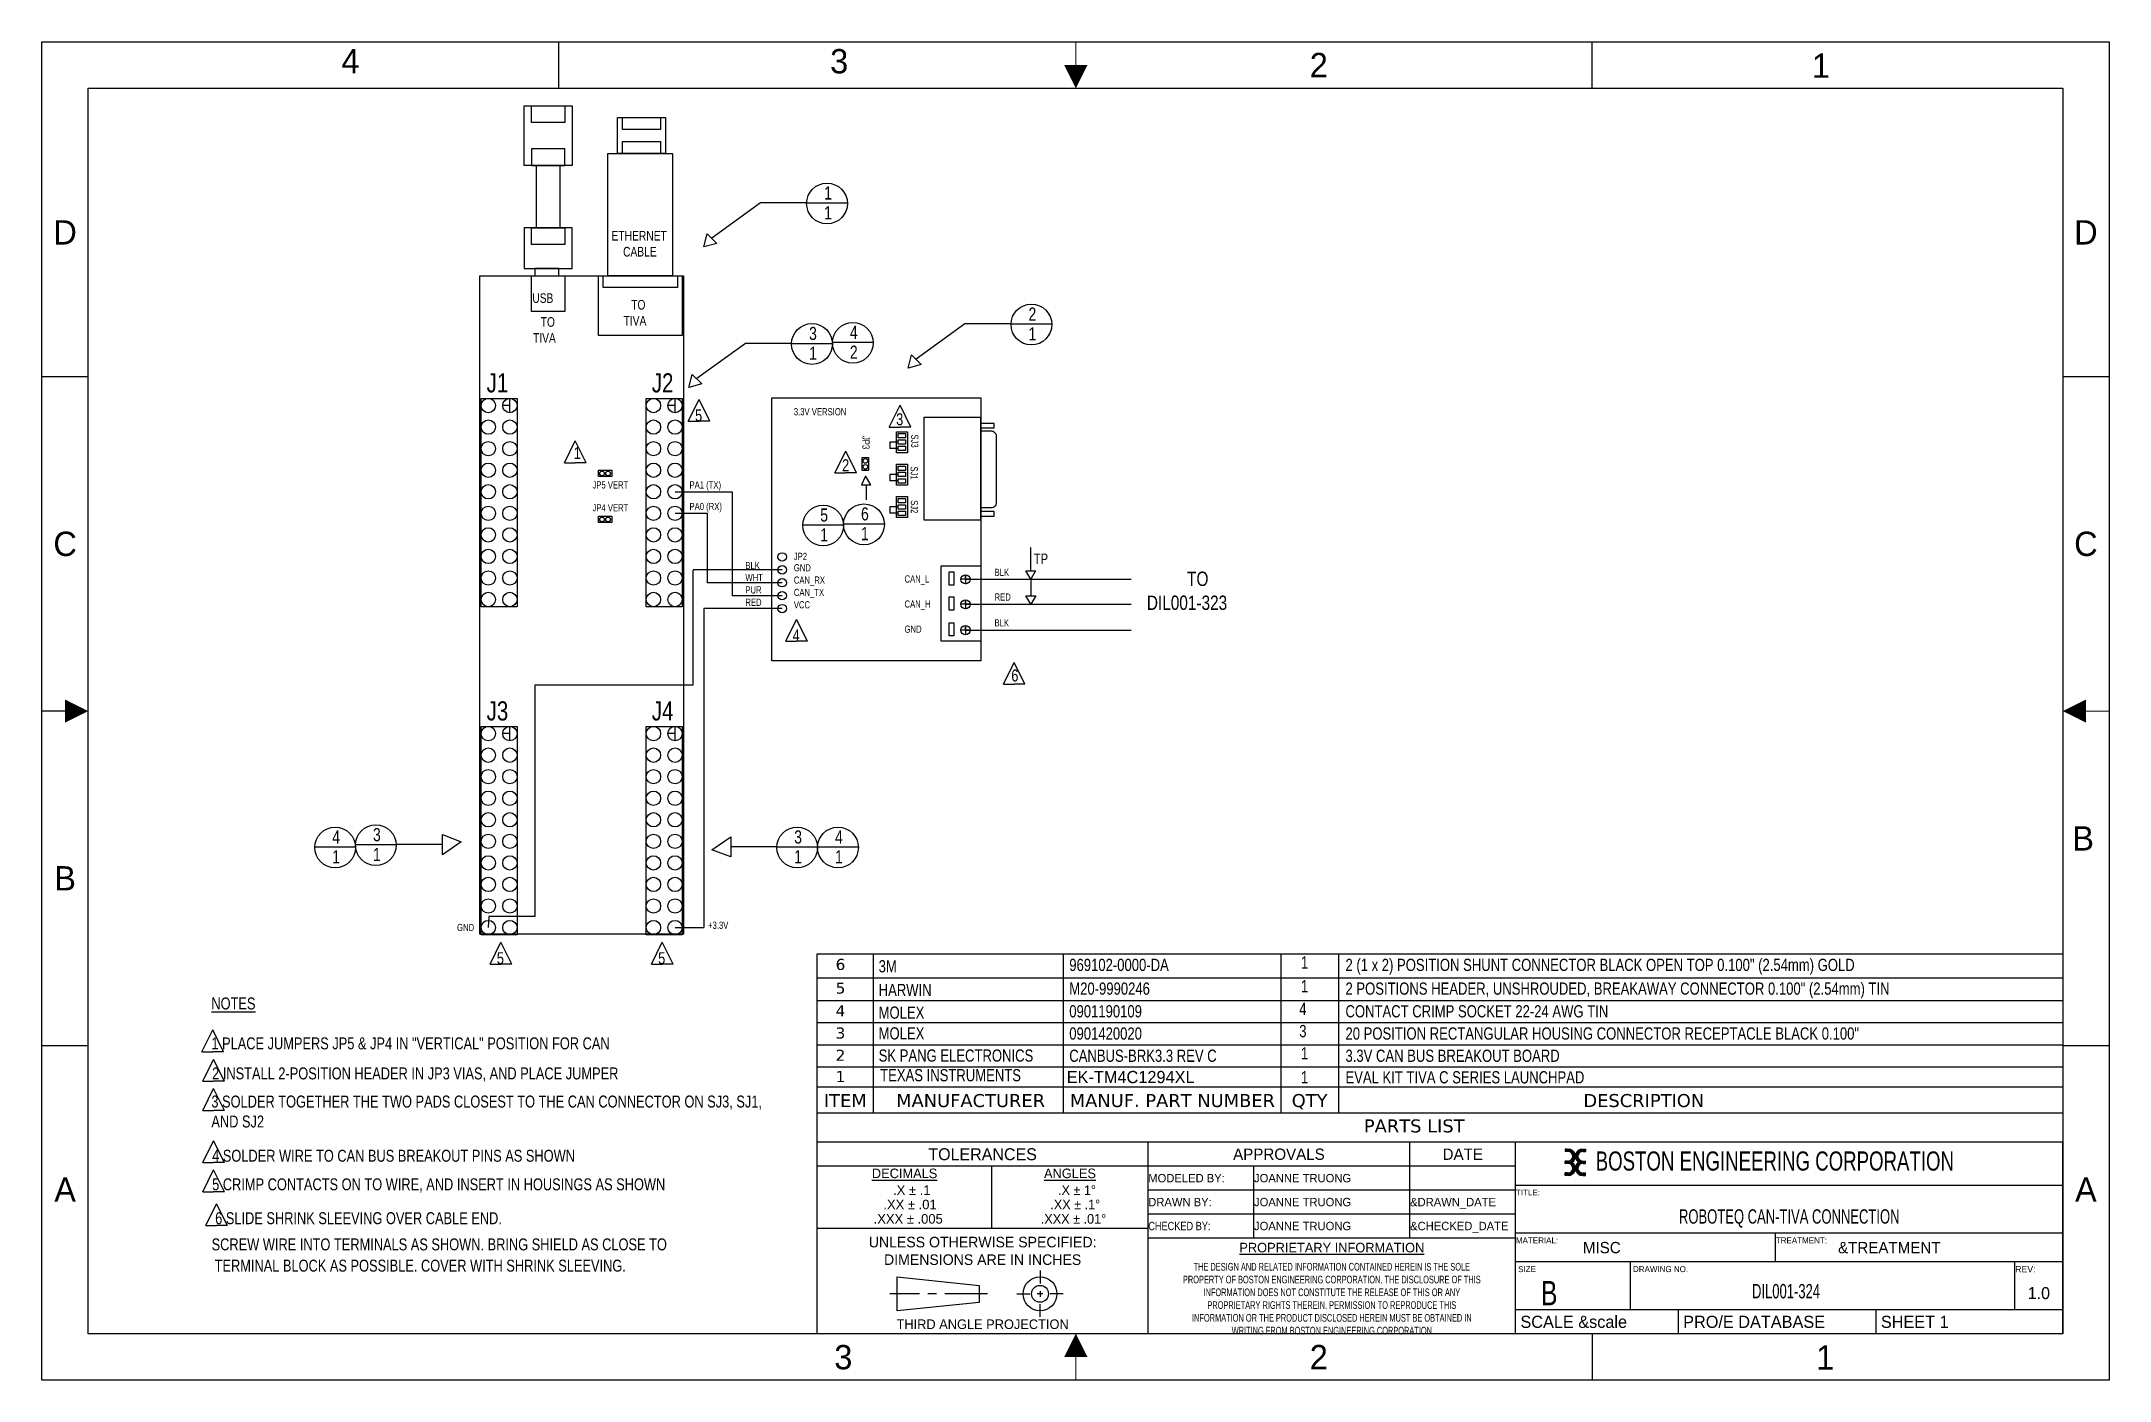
# Model space of a CAD drawing. Extents: x 0 to 432, y 0 to 280.
import ezdxf
from ezdxf.enums import TextEntityAlignment as Align

# ---------------------------------------------------------------- set-up
doc = ezdxf.new("R2010")
doc.units = 0
doc.header["$LTSCALE"] = 23.749
doc.linetypes.add('CENTER', pattern=[0.6, 0.375, -0.075, 0.075, -0.075])
doc.layers.get('0').update_dxf_attribs({"linetype": 'CONTINUOUS', "lineweight": 30})
doc.layers.add('DEFAULT_1', color=160, linetype='CONTINUOUS', lineweight=30)
doc.styles.add('BEC', font='verdana.ttf')
doc.styles.get("Standard").update_dxf_attribs({"font": 'txt', "width": 0.8})
doc.styles.add('TEXTSTYLE_1', font='txt')
doc.styles.add('TEXTSTYLE_2', font='txt', dxfattribs={"width": 0.7})
doc.styles.add('TEXTSTYLE_3', font='txt', dxfattribs={"width": 0.8197})
doc.styles.add('TEXTSTYLE_4', font='txt')
doc.styles.add('TEXTSTYLE_5', font='txt', dxfattribs={"width": 0.8})
pattern_1 = [(45, (0, 0), (-0.022097087, 0.022097087), [])]

# ---------------------------------------------------------------- blocks, each defined once
blk = doc.blocks.new('*U29')
at = {"linetype": 'Continuous'}
blk.add_circle((0, 0), 0.877, dxfattribs=at)
blk = doc.blocks.new('*U30')
at = {"color": 0, "linetype": 'ByBlock', "lineweight": -2, "transparency": 16777216}
for p in [(0, 0), (0, -2.7), (0, -5.4), (0, -8.1), (0, -10.8)]:
    blk.add_blockref('*U29', p, dxfattribs=at)

msp = doc.modelspace()

# ---------------------------------------------------------------- hatches: boundary and pattern name
at = {"linetype": 'Continuous'}
h = msp.add_hatch(dxfattribs=at)
h.set_pattern_fill('B', scale=0.03125, angle=45, style=0, pattern_type=0)
h.set_pattern_definition(pattern_1)
h.paths.add_polyline_path([(318.67, 42.73), (318.17, 42.73), (318.17, 43.23), (318.67, 43.23)])
h.paths.add_polyline_path([(318.67, 45.23), (318.17, 45.23), (318.17, 45.73), (318.67, 45.73)])
h.paths.add_polyline_path([(318.67, 47.73), (318.17, 47.73), (318.17, 48.23), (318.67, 48.23)])
edge = h.paths.add_edge_path()
edge.add_line((318.82, 48.23), (318.82, 47.73))
edge.add_arc((318.82, 46.73), 1, -90, 90, ccw=False)
edge.add_line((318.82, 45.73), (318.82, 45.23))
edge.add_arc((318.82, 44.23), 1, -90, 90, ccw=False)
edge.add_line((318.82, 43.23), (318.82, 42.73))
edge.add_arc((318.82, 44.23), 1.5, 270, 416.4427)
edge.add_arc((318.82, 46.73), 1.5, 303.5573, 450)
h = msp.add_hatch(dxfattribs=at)
h.set_pattern_fill('E', color=2, scale=0.03125, angle=45, style=0, pattern_type=0)
h.set_pattern_definition(pattern_1)
h.paths.add_polyline_path([(321.97, 42.73), (322.47, 42.73), (322.47, 43.23), (321.97, 43.23)])
h.paths.add_polyline_path([(321.97, 45.23), (322.47, 45.23), (322.47, 45.73), (321.97, 45.73)])
h.paths.add_polyline_path([(321.97, 47.73), (322.47, 47.73), (322.47, 48.23), (321.97, 48.23)])
edge = h.paths.add_edge_path()
edge.add_line((321.82, 48.23), (321.82, 47.73))
edge.add_arc((321.82, 46.73), 1, 90, 270)
edge.add_line((321.82, 45.73), (321.82, 45.23))
edge.add_arc((321.82, 44.23), 1, 90, 270)
edge.add_line((321.82, 43.23), (321.82, 42.73))
edge.add_arc((321.82, 44.23), 1.5, 123.5573, 270, ccw=False)
edge.add_arc((321.82, 46.73), 1.5, 90, 236.4427, ccw=False)

# ---------------------------------------------------------------- linework, layer by layer
at = {"color": 7, "linetype": 'Continuous'}
for p, q in [((0, 0), (0, 279.4)), ((0, 279.4), (431.8, 279.4)), ((107.95, 269.75), (107.95, 279.4)), ((323.85, 269.75), (323.85, 279.4)), ((431.8, 279.4), (431.8, 0)), ((9.65, 9.65), (9.65, 269.75)), ((9.65, 269.75), (422.15, 269.75)), ((422.15, 269.75), (422.15, 9.65)), ((0, 209.55), (9.65, 209.55)), ((422.15, 209.55), (431.8, 209.55)), ((0, 69.85), (9.65, 69.85)), ((422.15, 69.85), (431.8, 69.85)), ((318.67, 48.23), (318.17, 48.23)), ((318.17, 48.23), (318.17, 47.73)), ((318.67, 47.73), (318.17, 47.73)), ((318.67, 48.23), (318.67, 47.73)), ((318.82, 48.23), (318.82, 47.73)), ((318.67, 45.73), (318.17, 45.73)), ((318.17, 45.23), (318.17, 45.73)), ((318.67, 45.23), (318.17, 45.23)), ((318.67, 43.23), (318.17, 43.23)), ((318.17, 42.73), (318.17, 43.23)), ((318.67, 45.23), (318.67, 45.73)), ((318.67, 42.73), (318.67, 43.23)), ((318.82, 45.23), (318.82, 45.73)), ((318.82, 42.73), (318.82, 43.23)), ((318.67, 42.73), (318.17, 42.73)), ((208.49, 22.84), (208.49, 20.13)), ((178.65, 21.54), (195.79, 19.77)), ((178.65, 14.45), (178.65, 21.54)), ((195.79, 19.77), (195.79, 16.22)), ((203.65, 18), (206.36, 18)), ((209.11, 18), (207.88, 18)), ((208.49, 18.58), (208.49, 17.38)), ((213.33, 18), (210.62, 18)), ((195.79, 16.22), (178.65, 14.45)), ((208.49, 13.16), (208.49, 15.86)), ((422.15, 9.65), (9.65, 9.65)), ((323.85, 9.65), (323.85, 0)), ((431.8, 0), (0, 0))]:
    msp.add_line(p, q, dxfattribs=at)
for p, q in [((150.12, 245.79), (139.96, 238.43)), ((159.74, 245.79), (150.12, 245.79)), ((159.74, 245.79), (168.26, 245.79)), ((192.8, 220.52), (182.64, 213.16)), ((202.43, 220.52), (192.8, 220.52)), ((202.43, 220.52), (210.95, 220.52)), ((146.97, 216.46), (136.81, 209.1)), ((156.59, 216.46), (146.97, 216.46)), ((156.59, 216.46), (165.12, 216.46)), ((165.12, 216.7), (173.64, 216.7)), ((97.74, 203.48), (96.24, 203.48)), ((97.74, 201.98), (97.74, 204.98)), ((132.24, 203.48), (130.74, 203.48)), ((132.24, 201.98), (132.24, 204.98)), ((135.02, 200.21), (137.27, 204.78)), ((139.53, 200.21), (137.27, 204.78)), ((177, 198.97), (179.26, 203.54)), ((181.52, 198.97), (179.26, 203.54)), ((135.02, 200.21), (137.27, 200.21)), ((139.53, 200.21), (137.27, 200.21)), ((177, 198.97), (179.26, 198.97)), ((181.52, 198.97), (179.26, 198.97)), ((109.14, 191.54), (111.4, 196.12)), ((113.65, 191.54), (111.4, 196.12)), ((109.14, 191.54), (111.4, 191.54)), ((113.65, 191.54), (111.4, 191.54)), ((165.63, 189.41), (167.89, 193.98)), ((170.15, 189.41), (167.89, 193.98)), ((165.63, 189.41), (167.89, 189.41)), ((170.15, 189.41), (167.89, 189.41)), ((158.92, 178.55), (167.45, 178.56)), ((167.45, 178.79), (175.97, 178.79)), ((155.39, 154.27), (157.65, 158.84)), ((159.9, 154.27), (157.65, 158.84)), ((155.39, 154.27), (157.65, 154.27)), ((159.9, 154.27), (157.65, 154.27)), ((200.83, 145.27), (203.09, 149.84)), ((205.35, 145.27), (203.09, 149.84)), ((200.83, 145.27), (203.09, 145.27)), ((205.35, 145.27), (203.09, 145.27)), ((97.74, 134.98), (96.24, 134.98)), ((97.74, 133.48), (97.74, 136.48)), ((132.24, 134.98), (130.74, 134.98)), ((132.24, 133.48), (132.24, 136.48)), ((56.99, 111.32), (65.51, 111.32)), ((65.49, 111.8), (74.02, 111.8)), ((83.64, 111.8), (74.02, 111.8)), ((153.49, 111.32), (143.87, 111.32)), ((153.49, 111.32), (162.01, 111.32)), ((162.01, 111.32), (170.54, 111.32)), ((93.6, 86.86), (95.86, 91.44)), ((98.12, 86.86), (95.86, 91.44)), ((127.31, 86.86), (129.57, 91.44)), ((131.82, 86.86), (129.57, 91.44)), ((93.6, 86.86), (95.86, 86.86)), ((98.12, 86.86), (95.86, 86.86)), ((127.31, 86.86), (129.57, 86.86)), ((131.82, 86.86), (129.57, 86.86)), ((161.95, 49.65), (161.95, 88.97)), ((33.4, 68.54), (35.66, 73.11)), ((37.91, 68.54), (35.66, 73.11)), ((33.4, 68.54), (35.66, 68.54)), ((33.6, 62.37), (35.86, 66.95)), ((37.91, 68.54), (35.66, 68.54)), ((38.11, 62.37), (35.86, 66.95)), ((422.15, 65.36), (161.95, 65.36)), ((33.6, 62.37), (35.86, 62.37)), ((33.6, 56.3), (35.86, 60.87)), ((38.11, 62.37), (35.86, 62.37)), ((38.11, 56.3), (35.86, 60.87)), ((422.15, 61.14), (161.95, 61.14)), ((33.6, 56.3), (35.86, 56.3)), ((38.11, 56.3), (35.86, 56.3)), ((422.15, 55.75), (161.95, 55.75)), ((33.6, 45.39), (35.86, 49.96)), ((38.11, 45.39), (35.86, 49.96)), ((33.6, 45.39), (35.86, 45.39)), ((33.6, 39.32), (35.86, 43.89)), ((33.6, 39.32), (35.86, 43.89)), ((38.11, 45.39), (35.86, 45.39)), ((38.11, 39.32), (35.86, 43.89)), ((38.11, 39.32), (35.86, 43.89)), ((33.6, 39.32), (35.86, 39.32)), ((33.6, 39.32), (35.86, 39.32)), ((38.11, 39.32), (35.86, 39.32)), ((38.11, 39.32), (35.86, 39.32)), ((34.23, 32.24), (36.49, 36.81)), ((38.74, 32.24), (36.49, 36.81)), ((34.23, 32.24), (36.49, 32.24)), ((38.74, 32.24), (36.49, 32.24))]:
    msp.add_line(p, q)
at = {"linetype": 'Continuous'}
for p, q in [((178.86, 195.87), (177.11, 195.87)), ((177.11, 195.87), (177.11, 194.53)), ((178.86, 194.53), (177.11, 194.53)), ((171.93, 188.6), (171.2, 186.94)), ((171.2, 186.94), (173.18, 186.94)), ((173.18, 186.94), (172.04, 188.81)), ((172.19, 186.94), (172.19, 183.83)), ((178.86, 189.09), (177.11, 189.09)), ((177.11, 189.09), (177.11, 187.76)), ((178.86, 187.76), (177.11, 187.76)), ((132.24, 185.48), (144.2, 185.48)), ((144.2, 185.48), (144.2, 163.78)), ((178.86, 182.33), (177.11, 182.33)), ((177.11, 182.33), (177.11, 180.99)), ((132.24, 180.98), (138.93, 180.98)), ((138.93, 180.98), (138.93, 166.48)), ((178.86, 180.99), (177.11, 180.99)), ((206.54, 168.97), (206.54, 173.81)), ((135.95, 169.12), (135.95, 145.06)), ((154.62, 169.18), (136, 169.18)), ((154.62, 166.48), (138.93, 166.48)), ((193.88, 167.2), (191.98, 167.2)), ((192.92, 167.2), (192.92, 167.2)), ((192.92, 167.2), (193.88, 167.2)), ((192.93, 167.2), (192.93, 168.16)), ((192.93, 168.16), (192.93, 166.2)), ((193.88, 167.2), (227.52, 167.2)), ((206.57, 167.2), (206.57, 163.75)), ((154.62, 161.08), (138.26, 161.08)), ((138.26, 161.08), (138.26, 94.48)), ((154.62, 163.78), (144.26, 163.78)), ((193.88, 161.98), (191.98, 161.98)), ((192.92, 161.98), (192.92, 161.98)), ((192.92, 161.98), (193.88, 161.98)), ((192.93, 161.98), (192.93, 162.94)), ((192.93, 162.94), (192.93, 160.98)), ((193.88, 161.98), (227.52, 161.98)), ((193.88, 156.59), (191.98, 156.59)), ((192.92, 156.59), (192.92, 156.59)), ((192.92, 156.59), (193.88, 156.59)), ((192.93, 156.59), (192.93, 157.55)), ((192.93, 157.55), (192.93, 155.6)), ((193.87, 156.59), (227.51, 156.59)), ((135.95, 145.06), (102.95, 145.06)), ((102.95, 145.06), (102.95, 96.82)), ((83.64, 109.7), (83.64, 113.9)), ((83.64, 113.9), (87.56, 112.38)), ((87.56, 112.38), (83.64, 109.7)), ((139.94, 110.74), (143.87, 113.42)), ((143.87, 113.42), (143.87, 109.22)), ((143.87, 109.22), (139.94, 110.74)), ((93.32, 96.82), (93.24, 94.48)), ((102.95, 96.82), (93.32, 96.82)), ((132.24, 94.48), (138.26, 94.48)), ((161.95, 88.97), (422, 88.97)), ((173.61, 88.97), (173.61, 55.75)), ((213.34, 88.97), (213.34, 55.75)), ((258.81, 88.97), (258.81, 55.75)), ((270.83, 88.97), (270.83, 55.75)), ((161.95, 84.01), (422, 84.01)), ((161.95, 79.28), (422, 79.28)), ((161.95, 74.64), (422, 74.64)), ((161.95, 70), (422, 70))]:
    msp.add_line(p, q, dxfattribs=at)
at = {"color": 2, "linetype": 'Continuous'}
for p, q in [((231.05, 49.65), (161.95, 49.65)), ((161.95, 9.65), (161.95, 49.65)), ((231.05, 9.65), (231.05, 49.65)), ((307.85, 49.65), (231.05, 49.65)), ((231.05, 9.65), (231.05, 49.65)), ((285.75, 29.65), (285.75, 49.65)), ((307.85, 9.65), (307.85, 49.65)), ((422.15, 49.65), (307.85, 49.65)), ((307.85, 9.65), (307.85, 49.65)), ((422.15, 9.65), (422.15, 49.65)), ((231.05, 44.65), (161.95, 44.65)), ((198.45, 31.65), (198.45, 44.65)), ((307.85, 44.65), (231.05, 44.65)), ((253.15, 29.65), (253.15, 44.65)), ((307.85, 39.65), (231.05, 39.65)), ((422.15, 40.65), (307.85, 40.65)), ((307.85, 34.65), (231.05, 34.65)), ((231.05, 31.65), (161.95, 31.65)), ((422.15, 30.65), (307.85, 30.65)), ((362.15, 24.65), (362.15, 30.65)), ((307.85, 29.65), (231.05, 29.65)), ((422.15, 24.65), (307.85, 24.65)), ((331.85, 14.65), (331.85, 24.65)), ((412.15, 14.65), (412.15, 24.65)), ((422.15, 14.65), (307.85, 14.65)), ((341.85, 9.65), (341.85, 14.65)), ((383.15, 9.65), (383.15, 14.65)), ((231.05, 9.65), (161.95, 9.65)), ((307.85, 9.65), (231.05, 9.65)), ((422.15, 9.65), (307.85, 9.65))]:
    msp.add_line(p, q, dxfattribs=at)
at = {"color": 1, "linetype": 'Continuous'}
for p, q in [((321.82, 48.23), (321.82, 47.73)), ((321.97, 48.23), (322.47, 48.23)), ((321.97, 48.23), (321.97, 47.73)), ((321.97, 47.73), (322.47, 47.73)), ((322.47, 48.23), (322.47, 47.73)), ((321.82, 45.23), (321.82, 45.73)), ((321.82, 42.73), (321.82, 43.23)), ((321.97, 45.73), (322.47, 45.73)), ((321.97, 45.23), (321.97, 45.73)), ((321.97, 45.23), (322.47, 45.23)), ((321.97, 43.23), (322.47, 43.23)), ((321.97, 42.73), (321.97, 43.23)), ((322.47, 45.23), (322.47, 45.73)), ((322.47, 42.73), (322.47, 43.23)), ((321.97, 42.73), (322.47, 42.73))]:
    msp.add_line(p, q, dxfattribs=at)
at = {"color": 7, "linetype": 'Continuous', "const_width": 0.254}
for points in [[(215.97, 279.4), (215.97, 274.57)], [(0, 139.68), (4.83, 139.68)], [(423.2, 139.66), (431.8, 139.66)], [(215.97, 0), (215.97, 4.83)]]:
    msp.add_lwpolyline(points, dxfattribs=at)
for points in [[(100.74, 266.1), (110.74, 266.1), (110.74, 253.6), (100.74, 253.6)], [(102.24, 266.1), (109.24, 266.1), (109.24, 262.6), (102.24, 262.6)], [(120.24, 263.6), (130.24, 263.6), (130.24, 256.1), (120.24, 256.1)], [(121.24, 263.6), (129.24, 263.6), (129.24, 261.1), (121.24, 261.1)], [(102.24, 253.6), (109.24, 253.6), (109.24, 257.1), (102.24, 257.1)], [(118.24, 256.1), (131.74, 256.1), (131.74, 230.6), (118.24, 230.6)], [(121.24, 258.6), (129.24, 258.6), (129.24, 256.1), (121.24, 256.1)], [(103.24, 240.6), (108.24, 240.6), (108.24, 253.6), (103.24, 253.6)], [(100.74, 232.1), (110.74, 232.1), (110.74, 240.6), (100.74, 240.6)], [(102.24, 240.6), (109.24, 240.6), (109.24, 237.1), (102.24, 237.1)], [(138.99, 239.32), (140.99, 237.34), (138.27, 236.6)], [(91.49, 230.6), (133.99, 230.6), (133.99, 93.1), (91.49, 93.1)], [(102.24, 230.6), (109.24, 230.6), (109.24, 223.1), (102.24, 223.1)], [(102.99, 230.6), (107.99, 230.6), (107.99, 232.1), (102.99, 232.1)], [(116.24, 230.6), (133.74, 230.6), (133.74, 218.1), (116.24, 218.1)], [(117.24, 230.6), (132.74, 230.6), (132.74, 228.1), (117.24, 228.1)], [(181.67, 214.04), (183.67, 212.06), (180.95, 211.32)], [(135.84, 209.99), (137.84, 208), (135.12, 207.26)], [(99.24, 161.48), (91.74, 161.48), (91.74, 204.98), (99.24, 204.98)], [(133.74, 161.48), (126.24, 161.48), (126.24, 204.98), (133.74, 204.98)], [(206.55, 167.2), (205.52, 168.97), (207.57, 168.97)], [(206.57, 161.98), (205.54, 163.75), (207.59, 163.76)], [(99.24, 92.98), (91.74, 92.98), (91.74, 136.48), (99.24, 136.48)], [(133.74, 92.98), (126.24, 92.98), (126.24, 136.48), (133.74, 136.48)]]:
    msp.add_lwpolyline(points, close=True)
at = {"linetype": 'Continuous'}
for points in [[(152.48, 205.11), (196.12, 205.11), (196.12, 150.21), (152.48, 150.21)], [(196.12, 200.97), (184.19, 200.97), (184.19, 179.59), (196.12, 179.59)], [(196.12, 198.82), (198.89, 198.82), (198.89, 199.74), (196.12, 199.74)], [(178.52, 198.02), (180.81, 198.02), (180.81, 193.63), (178.52, 193.63)], [(178.86, 197.63), (180.42, 197.63), (180.42, 196.73), (178.86, 196.73)], [(178.86, 196.32), (180.42, 196.32), (180.42, 195.42), (178.86, 195.42)], [(178.86, 194.99), (180.42, 194.99), (180.42, 194.08), (178.86, 194.08)], [(171.36, 192.65), (172.66, 192.65), (172.66, 189.91), (171.36, 189.91)], [(178.52, 191.24), (180.81, 191.24), (180.81, 186.86), (178.52, 186.86)], [(178.86, 190.86), (180.42, 190.86), (180.42, 189.95), (178.86, 189.95)], [(116.27, 188.67), (116.27, 189.97), (119.01, 189.97), (119.01, 188.67)], [(178.86, 189.55), (180.42, 189.55), (180.42, 188.64), (178.86, 188.64)], [(178.86, 188.21), (180.42, 188.21), (180.42, 187.31), (178.86, 187.31)], [(178.52, 184.47), (180.81, 184.47), (180.81, 180.09), (178.52, 180.09)], [(178.86, 184.09), (180.42, 184.09), (180.42, 183.18), (178.86, 183.18)], [(178.86, 182.78), (180.42, 182.78), (180.42, 181.87), (178.86, 181.87)], [(116.27, 179.06), (116.27, 180.36), (119.01, 180.36), (119.01, 179.06)], [(178.86, 181.44), (180.42, 181.44), (180.42, 180.54), (178.86, 180.54)], [(196.12, 180.4), (198.89, 180.4), (198.89, 181.33), (196.12, 181.33)], [(187.85, 170), (196.12, 170), (196.12, 154.28), (187.85, 154.28)], [(189.53, 168.73), (190.49, 168.73), (190.49, 165.99), (189.53, 165.99)], [(189.53, 163.51), (190.49, 163.51), (190.49, 160.77), (189.53, 160.77)], [(189.53, 158.12), (190.49, 158.12), (190.49, 155.38), (189.53, 155.38)]]:
    msp.add_lwpolyline(points, close=True, dxfattribs=at)
msp.add_lwpolyline([(196.12, 198.18), (198.32, 198.18, -0.414214), (199.32, 197.18), (199.32, 183.12, -0.414214), (198.32, 182.12), (196.12, 182.12)], format="xyb", close=True, dxfattribs=at)
for centre, radius in [((164, 245.67), 4.26), ((160.85, 216.34), 4.26), ((169.38, 216.58), 4.26), ((206.69, 220.4), 4.26), ((93.24, 203.48), 1.5), ((97.74, 203.48), 1.5), ((127.74, 203.48), 1.5), ((132.24, 203.48), 1.5), ((93.24, 198.98), 1.5), ((97.74, 198.98), 1.5), ((127.74, 198.98), 1.5), ((132.24, 198.98), 1.5), ((93.24, 194.48), 1.5), ((97.74, 194.48), 1.5), ((127.74, 194.48), 1.5), ((132.24, 194.48), 1.5), ((93.24, 189.98), 1.5), ((97.74, 189.98), 1.5), ((127.74, 189.98), 1.5), ((132.24, 189.98), 1.5), ((93.24, 185.48), 1.5), ((97.74, 185.48), 1.5), ((127.74, 185.48), 1.5), ((132.24, 185.48), 1.5), ((93.24, 180.98), 1.5), ((97.74, 180.98), 1.5), ((127.74, 180.98), 1.5), ((132.24, 180.98), 1.5), ((163.19, 178.44), 4.26), ((171.71, 178.67), 4.26), ((93.24, 176.48), 1.5), ((97.74, 176.48), 1.5), ((127.74, 176.48), 1.5), ((132.24, 176.48), 1.5), ((93.24, 171.98), 1.5), ((97.74, 171.98), 1.5), ((127.74, 171.98), 1.5), ((132.24, 171.98), 1.5), ((93.24, 167.48), 1.5), ((97.74, 167.48), 1.5), ((127.74, 167.48), 1.5), ((132.24, 167.48), 1.5), ((97.74, 162.98), 1.5), ((132.24, 162.98), 1.5), ((93.24, 134.98), 1.5), ((97.74, 134.98), 1.5), ((127.74, 134.98), 1.5), ((132.24, 134.98), 1.5), ((93.24, 130.48), 1.5), ((97.74, 130.48), 1.5), ((127.74, 130.48), 1.5), ((132.24, 130.48), 1.5), ((93.24, 125.98), 1.5), ((97.74, 125.98), 1.5), ((127.74, 125.98), 1.5), ((132.24, 125.98), 1.5), ((93.24, 121.48), 1.5), ((97.74, 121.48), 1.5), ((127.74, 121.48), 1.5), ((132.24, 121.48), 1.5), ((93.24, 116.98), 1.5), ((97.74, 116.98), 1.5), ((127.74, 116.98), 1.5), ((132.24, 116.98), 1.5), ((61.25, 111.2), 4.26), ((69.75, 111.68), 4.26), ((93.24, 112.48), 1.5), ((97.74, 112.48), 1.5), ((127.74, 112.48), 1.5), ((132.24, 112.48), 1.5), ((157.75, 111.2), 4.26), ((166.28, 111.2), 4.26), ((93.24, 107.98), 1.5), ((97.74, 107.98), 1.5), ((127.74, 107.98), 1.5), ((132.24, 107.98), 1.5), ((93.24, 103.48), 1.5), ((97.74, 103.48), 1.5), ((127.74, 103.48), 1.5), ((132.24, 103.48), 1.5), ((93.24, 98.98), 1.5), ((97.74, 98.98), 1.5), ((127.74, 98.98), 1.5), ((132.24, 98.98), 1.5), ((97.74, 94.48), 1.5), ((132.24, 94.48), 1.5)]:
    msp.add_circle(centre, radius)
for centre, radius in [((172.01, 191.92), 0.488), ((172.01, 190.66), 0.488), ((117, 189.32), 0.488), ((118.26, 189.32), 0.488), ((117, 179.71), 0.488), ((118.26, 179.71), 0.488), ((192.92, 167.2), 0.968), ((192.92, 161.98), 0.968), ((192.92, 156.59), 0.968)]:
    msp.add_circle(centre, radius, dxfattribs=at)
at = {"color": 7}
for centre in [(93.24, 162.98), (127.74, 162.98), (93.24, 94.48), (127.74, 94.48)]:
    msp.add_circle(centre, 1.5, dxfattribs=at)
at = {"color": 7, "linetype": 'Continuous'}
for radius in [3.54, 1.77]:
    msp.add_circle((208.49, 18), radius, dxfattribs=at)
for centre, radius, start, end in [((318.82, 46.73), 1.5, 303.5573, 90), ((318.82, 46.73), 1, 270, 90), ((318.82, 44.23), 1.5, 270, 56.4427), ((318.82, 44.23), 1, 270, 90)]:
    msp.add_arc(centre, radius, start, end, dxfattribs=at)
at = {"color": 1, "linetype": 'Continuous'}
for centre, radius, start, end in [((321.82, 46.73), 1.5, 90, 236.4427), ((321.82, 46.73), 1, 90, 270), ((321.82, 44.23), 1.5, 123.5573, 270), ((321.82, 44.23), 1, 90, 270)]:
    msp.add_arc(centre, radius, start, end, dxfattribs=at)
at = {"color": 7, "linetype": 'Continuous'}
for points in [[(215.97, 269.75), (213.56, 274.57), (218.38, 274.57)], [(4.83, 137.27), (4.83, 142.09), (9.65, 139.68)], [(426.97, 142.09), (426.97, 137.27), (422.15, 139.68)], [(215.97, 9.65), (218.38, 4.83), (213.56, 4.83)]]:
    msp.add_solid(points, dxfattribs=at)
at = {"layer": 'DEFAULT_1', "color": 7, "linetype": 'CENTER'}
msp.add_line((197.53, 18), (177.12, 18), dxfattribs=at)

# ---------------------------------------------------------------- block references
at = {"linetype": 'Continuous'}
msp.add_blockref('*U30', (154.62, 171.88), dxfattribs=at)

# ---------------------------------------------------------------- texts
at = {"color": 2, "linetype": 'Continuous', "style": 'TEXTSTYLE_1'}
for s, height, p in [('4', 5.08, (64.45, 272.89)), ('3', 5.08, (166.53, 272.84)), ('2', 5.08, (266.72, 272.04)), ('1', 5.08, (371.62, 271.92)), ('D', 5.08, (4.83, 237.11)), ('D', 5.08, (426.97, 237.11)), ('C', 5.08, (4.83, 172.07)), ('C', 5.08, (426.97, 172.07)), ('B', 5.08, (426.39, 110.56)), ('B', 5.08, (4.83, 102.22)), ('TOLERANCES', 2.5, (196.5, 45.9)), ('APPROVALS', 2.362, (258.4, 45.97)), ('DATE', 2.362, (296.8, 45.97)), ('%%uDECIMALS', 2, (180.2, 42.15)), ('%%uANGLES', 2, (214.75, 42.15)), ('A', 5.08, (4.83, 37.21)), ('A', 5.08, (426.97, 37.21)), ('%%uPROPRIETARY INFORMATION', 2, (269.45, 26.65)), ('1.0', 2.5, (417.15, 16.9)), ('THIRD ANGLE PROJECTION', 2, (196.5, 10.65)), ('3', 5.08, (167.4, 2.24)), ('2', 5.08, (266.72, 2.24)), ('1', 5.08, (372.49, 2.18))]:
    msp.add_text(s, height=height, dxfattribs=at).set_placement(p, align=Align.CENTER)
at = {"width": 0.8}
for s, height, p in [('1', 2.73, (163.39, 246.5)), ('1', 2.73, (163.39, 242.37)), ('2', 2.73, (206.08, 221.22)), ('3', 2.73, (160.25, 217.17)), ('4', 2.73, (168.77, 217.4)), ('2', 2.73, (168.77, 213.27)), ('1', 2.73, (206.08, 217.09)), ('1', 2.73, (160.25, 213.03)), ('5', 2.73, (162.58, 179.26)), ('6', 2.73, (171.1, 179.5)), ('1', 2.73, (162.58, 175.13)), ('1', 2.73, (171.1, 175.37)), ('4', 2.73, (60.64, 112.03)), ('3', 2.73, (69.15, 112.51)), ('3', 2.73, (157.14, 112.03)), ('4', 2.73, (165.67, 112.03)), ('1', 2.73, (60.64, 107.9)), ('1', 2.73, (69.15, 108.37)), ('1', 2.73, (157.14, 107.9)), ('1', 2.73, (165.67, 107.9)), ('2 INSTALL 2-POSITION HEADER IN JP3 VIAS, AND PLACE JUMPER', 2.5, (35.55, 62.77)), ('4 SOLDER WIRE TO CAN BUS BREAKOUT PINS AS SHOWN', 2.5, (35.55, 45.58)), ('5 CRIMP CONTACTS ON TO WIRE, AND INSERT IN HOUSINGS AS SHOWN', 2.5, (35.55, 39.61)), ('5 CRIMP CONTACTS ON TO WIRE, AND INSERT IN HOUSINGS AS SHOWN', 2.5, (35.55, 39.61)), ('6 SLIDE SHRINK SLEEVING OVER CABLE END.', 2.5, (36.18, 32.54)), ('SCREW WIRE INTO TERMINALS AS SHOWN. BRING SHIELD AS CLOSE TO', 2.5, (35.44, 27.07)), ('TERMINAL BLOCK AS POSSIBLE. COVER WITH SHRINK SLEEVING.', 2.5, (36.07, 22.63))]:
    msp.add_text(s, height=height, dxfattribs=at).set_placement(p)
at = {"style": 'BEC'}
for s, height, p in [('6', 2.31, (165.8, 85.63)), ('5', 2.31, (165.8, 80.68)), ('4', 2.31, (165.8, 75.94)), ('3', 2.31, (165.8, 71.3)), ('2', 2.31, (165.8, 66.66)), ('1', 2.31, (165.8, 62.21)), ('ITEM', 2.717, (163.34, 57)), ('MANUFACTURER', 2.7171, (178.43, 57)), ('MANUF. PART NUMBER', 2.7171, (214.7, 57)), ('QTY', 2.717, (261.06, 57)), ('DESCRIPTION', 2.7171, (322, 57)), ('PARTS LIST', 2.717, (276.14, 51.7))]:
    msp.add_text(s, height=height, dxfattribs=at).set_placement(p)
at = {"color": 7, "linetype": 'Continuous', "style": 'TEXTSTYLE_5', "width": 0.727778}
msp.add_text('BOSTON ENGINEERING CORPORATION', height=4, dxfattribs=at).set_placement((324.57, 43.73))
at = {"color": 2, "linetype": 'Continuous'}
for s, height, style, width, p in [('    .X %%p .1', 2, 'TEXTSTYLE_1', 1.015152, (180.2, 38.65)), ('    .X %%p 1%%d', 2, 'TEXTSTYLE_1', 0.984848, (214.75, 38.65)), ('  .XXX %%p .005', 2, 'TEXTSTYLE_1', 1.012821, (180.2, 32.65)), ('   .XX %%p .01', 2, 'TEXTSTYLE_1', 1.013889, (180.2, 35.65)), ('  .XXX %%p .01%%d', 2, 'TEXTSTYLE_1', 0.987179, (214.75, 32.65)), ('   .XX %%p .1%%d', 2, 'TEXTSTYLE_1', 0.986111, (214.75, 35.65)), ('ROBOTEQ CAN-TIVA CONNECTION', 3, 'TEXTSTYLE_5', 0.677778, (365, 32.65)), ('B', 5.08, 'TEXTSTYLE_4', 0.764881, (314.85, 15.61)), ('DIL001-324', 3, 'TEXTSTYLE_5', 0.677778, (364.33, 17.05))]:
    msp.add_text(s, height=height, dxfattribs=dict(at, style=style, width=width)).set_placement(p, align=Align.CENTER)
at = {"color": 2, "linetype": 'Continuous', "style": 'TEXTSTYLE_1'}
for s, height, p in [('MODELED BY:', 1.75, (231.1, 41.28)), ('JOANNE TRUONG', 1.75, (253.2, 41.28)), ('TITLE:', 1.25, (307.9, 38.53)), ('DRAWN BY:', 1.75, (231.1, 36.28)), ('JOANNE TRUONG', 1.75, (253.2, 36.28)), ('&DRAWN_DATE', 1.75, (285.8, 36.28)), ('JOANNE TRUONG', 1.75, (253.2, 31.28)), ('&CHECKED_DATE', 1.75, (285.8, 31.28)), ('MATERIAL:', 1.25, (307.9, 28.53)), ('MISC', 2.362, (321.9, 26.47)), ('TREATMENT:', 1.25, (362.2, 28.53)), ('&TREATMENT', 2.362, (375.2, 26.47)), (' SIZE', 1.25, (307.9, 22.53)), (' DRAWING NO.', 1.25, (331.9, 22.53)), ('REV:', 1.362, (412.2, 22.47)), (' PRO/E DATABASE', 2.54, (341.9, 10.88))]:
    msp.add_text(s, height=height, dxfattribs=at).set_placement(p)
at = {"color": 2, "linetype": 'Continuous', "style": 'TEXTSTYLE_3', "width": 0.8197}
msp.add_text('CHECKED BY:', height=1.75, dxfattribs=at).set_placement((231.1, 31.28))
at = {"attachment_point": 1}
for s, width, insert, char_height in [('\\pi-4.8833;ETHERNET \\P\\pi-2.4833;CABLE', 2.5, (123.87, 239.94), 2), ('USB', 6.5, (102.43, 226.92), 2), ('\\pi4.3057;TO\\P\\pi2.7057;TIVA', 11.2782, (118.79, 225.53), 2), ('\\pi4.3057;TO\\P\\pi2.7057;TIVA', 11.2782, (99.88, 221.94), 2), ('J1', 2, (92.89, 210.22), 4), ('J2', 2, (127.39, 210.22), 4), ('J3', 2, (92.89, 141.72), 4), ('J4', 2, (127.39, 141.72), 4)]:
    msp.add_mtext_dynamic_manual_height_columns(s, width=width, gutter_width=1, heights=[0], dxfattribs=dict(at, insert=insert, char_height=char_height))
at = {"linetype": 'Continuous', "attachment_point": 1}
for s, width, heights, insert, char_height in [('5', 2.1071, [0], (136.43, 202.68), 2.5), ('3.3V VERSION', 15.2371, [2.97], (157.06, 202.94), 1.5), ('3', 2.1071, [0], (178.44, 201.87), 2.5), ('1', 2.1071, [0], (111.1, 194.84), 2.5), ('2', 2.1071, [0], (167.14, 192.27), 2.5), ('JP5 VERT', 11.7648, [3.9], (115, 187.66), 1.5), ('PA1 (TX)', 8.8435, [0], (135.27, 187.66), 1.5), ('JP4 VERT', 11.7648, [3.9], (115, 182.89), 1.5), ('PA0 (RX)', 8.8435, [0], (135.27, 183.16), 1.5), ('BLK', 8.8435, [0], (146.94, 170.84), 1.5), ('JP2', 8.8435, [0], (157.06, 172.73), 1.5), ('GND', 8.8435, [0], (157.06, 170.36), 1.5), ('BLK', 8.8435, [0], (198.99, 169.4), 1.5), ('TP', 9.4811, [0], (207.2, 172.57), 2.182), ('\\pi4.5117;TO\\P\\pi-3.8883;DIL001-323', 13.0233, [0], (234.7, 168.81), 3), ('WHT', 8.8435, [0], (146.94, 168.33), 1.5), ('PUR', 8.8435, [0], (146.94, 165.74), 1.5), ('CAN_RX', 8.8435, [0], (157.06, 167.79), 1.5), ('CAN_TX', 8.8435, [0], (157.06, 165.21), 1.5), ('CAN_L', 8.8435, [0], (180.19, 168.02), 1.5), ('RED', 8.8435, [0], (198.99, 164.25), 1.5), ('RED', 8.8435, [0], (146.94, 163.15), 1.5), ('VCC', 8.8435, [0], (157.06, 162.63), 1.5), ('CAN_H', 8.8435, [0], (180.19, 162.79), 1.5), ('4', 2.1071, [0], (156.8, 156.74), 2.5), ('GND', 8.8435, [0], (180.19, 157.54), 1.5), ('BLK', 8.8435, [0], (198.98, 158.86), 1.5), ('6', 2.1071, [0], (202.49, 148.36), 2.5), ('GND', 8.8435, [0], (86.71, 95.25), 1.5), ('+3.3V', 8.8435, [0], (139.14, 95.71), 1.5), ('5', 2.1071, [0], (95.02, 89.34), 2.5), ('5', 2.1071, [0], (128.72, 89.34), 2.5)]:
    msp.add_mtext_dynamic_manual_height_columns(s, width=width, gutter_width=1, heights=heights, dxfattribs=dict(at, insert=insert, char_height=char_height))
at = {"linetype": 'Continuous', "char_height": 1.5, "attachment_point": 1, "rotation": 270}
for s, insert in [('JP3', (172.89, 197.13)), ('SJ3', (183.08, 197.46)), ('SJ1', (182.96, 190.77)), ('SJ2', (183, 183.73))]:
    msp.add_mtext_dynamic_manual_height_columns(s, width=8.8435, gutter_width=1, heights=[0], dxfattribs=dict(at, insert=insert))
at = {"attachment_point": 1}
for s, insert, char_height, width in [('3M', (174.78, 87.67), 2.551, 116.8959), ('969102-0000-DA ', (214.6, 87.96), 2.5513, 116.8959), ('\\pi7.8868;1', (255.1, 88.47), 2.5513, 16.4539), ('2 (1 x 2) POSITION SHUNT CONNECTOR BLACK OPEN TOP 0.100" (2.54mm) GOLD ', (272.3, 87.96), 2.5513, 147.8017), ('HARWIN', (174.78, 82.72), 2.551, 116.8959), ('M20-9990246 ', (214.6, 83.01), 2.5513, 116.8959), ('\\pi7.8868;1', (255.1, 83.51), 2.5513, 16.4539), ('2 POSITIONS HEADER, UNSHROUDED, BREAKAWAY CONNECTOR 0.100" (2.54mm) TIN', (272.3, 83.01), 2.5513, 187.3348), ('{\\LNOTES\\P}\\P1 PLACE JUMPERS JP5 & JP4 IN "VERTICAL" POSITION FOR CAN', (35.39, 79.88), 2.5, 130.7272), ('MOLEX', (174.78, 77.99), 2.551, 116.8959), ('0901190109 ', (214.6, 78.27), 2.5513, 116.8959), ('\\pi7.5466;4', (255.1, 78.78), 2.5513, 16.4539), ('CONTACT CRIMP SOCKET 22-24 AWG TIN', (272.3, 78.27), 2.5513, 124.3163), ('MOLEX', (174.78, 73.66), 2.551, 116.8959), ('0901420020 ', (214.6, 73.63), 2.5513, 116.8959), ('\\pi7.5466;3', (255.1, 74.14), 2.5513, 16.4539), ('20 POSITION RECTANGULAR HOUSING CONNECTOR RECEPTACLE BLACK 0.100" ', (272.3, 73.63), 2.5513, 131.0354), ('\\pi7.8868;1', (255.1, 69.5), 2.5513, 16.4539), ('SK PANG ELECTRONICS', (174.78, 69.03), 2.5513, 116.8959), ('TEXAS INSTRUMENTS', (175.09, 64.93), 2.5513, 116.8959), ('CANBUS-BRK3.3 REV C', (214.6, 68.99), 2.5513, 116.8959), ('3.3V CAN BUS BREAKOUT BOARD', (272.3, 68.99), 2.5513, 124.3163), ('\\pi7.8868;1', (255.1, 64.5), 2.5513, 16.4539), ('EVAL KIT TIVA C SERIES LAUNCHPAD ', (272.3, 64.49), 2.5513, 124.3163), ('3 SOLDER TOGETHER THE TWO PADS CLOSEST TO THE CAN CONNECTOR ON SJ3, SJ1, AND SJ2', (35.39, 59.4), 2.5, 118.4695)]:
    msp.add_mtext(s, dxfattribs=dict(at, insert=insert, char_height=char_height, width=width))
at = {"color": 2, "linetype": 'Continuous'}
for s, insert, char_height, width, attachment_point, style in [('UNLESS OTHERWISE SPECIFIED:\\PDIMENSIONS ARE IN INCHES', (196.5, 29.9), 2.2, 59.4, 2, 'TEXTSTYLE_1'), ('THE DESIGN AND RELATED INFORMATION CONTAINED HEREIN IS THE SOLE\\PPROPERTY OF BOSTON ENGINEERING CORPORATION. THE DISCLOSURE OF THIS\\PINFORMATION DOES NOT CONSTITUTE THE RELEASE OF THIS OR ANY\\PPROPRIETARY RIGHTS THEREIN. PERMISSION TO REPRODUCE THIS\\PINFORMATION OR THE PRODUCT DISCLOSED HEREIN MUST BE OBTAINED IN\\P WRITING FROM BOSTON ENGINEERING CORPORATION.', (269.45, 24.45), 1.6, 73.92, 2, 'TEXTSTYLE_2'), (' SCALE &scale', (307.9, 13.42), 2.54, 33.02, 1, 'TEXTSTYLE_1'), (' SHEET 1', (383.2, 13.42), 2.54, 96.52, 1, 'TEXTSTYLE_1')]:
    msp.add_mtext(s, dxfattribs=dict(at, insert=insert, char_height=char_height, width=width, attachment_point=attachment_point, style=style))
msp.add_attdef('EK-TM4C1294XL', (214.06, 61.99), '', height=2.55)

doc.saveas('drawing.dxf')
